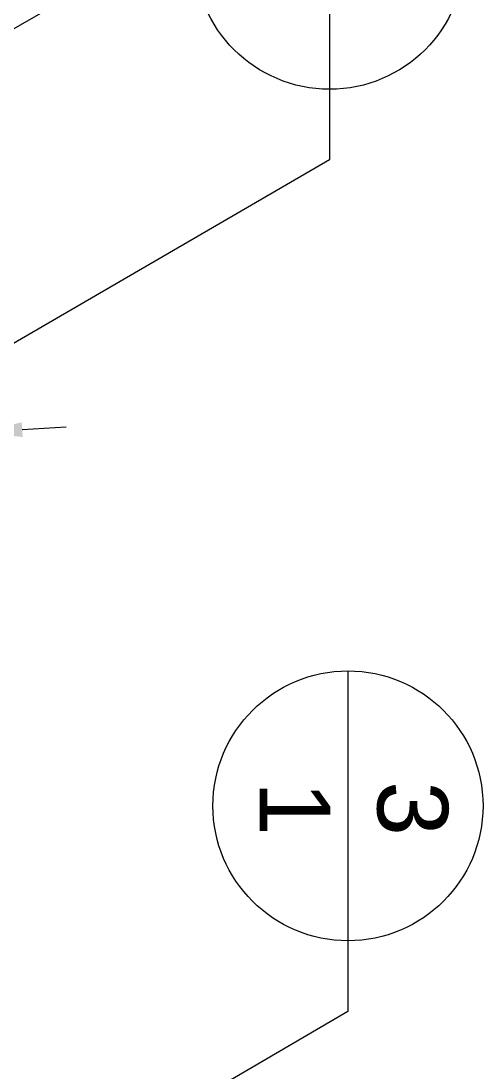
# Model space of a CAD drawing. Header units: metres. Extents: x 180 to 3220, y 13789 to 15035.
# Drawn here: x 751.7 to 756.93, y 14900.43 to 14912.33 of the extents above; entities that cross this region are included whole.
import ezdxf

# ---------------------------------------------------------------- set-up
doc = ezdxf.new("R2010")
doc.units = ezdxf.units.M
doc.header["$MEASUREMENT"] = 0
doc.layers.add('02 Выноски план', color=170, linetype='Continuous')
doc.layers.add('50 Дендроплан (привязки)', color=7, linetype='Continuous')
doc.styles.get("Standard").update_dxf_attribs({"font": 'arial.ttf'})
doc.dimstyles.get("Standard").update_dxf_attribs({"dimtxt": 0.18, "dimasz": 0.18, "dimexe": 0.18, "dimexo": 0.0625, "dimgap": 0.09, "dimtad": 0, "dimtih": 1, "dimtoh": 1, "dimdec": 4, "dimzin": 0, "dimdsep": 46, "dimtxsty": 'Standard', "dimcen": 0.09, "dimadec": 0, "dimazin": 0, "dimtfac": 1, "dimtdec": 4, "dimtofl": 0, "dimtmove": 0, "dimatfit": 3, "dimfxl": 1, "dimtolj": 1, "dimtzin": 0, "dimarcsym": 0})

# ---------------------------------------------------------------- blocks, each defined once
blk = doc.blocks.new('*D365')
at = {"layer": '50 Дендроплан (привязки)', "color": 0, "lineweight": 0, "ltscale": 4}
for p, q in [((751.212, 14907.731), (751.204, 14907.848)), ((749.716, 14907.632), (749.708, 14907.749)), ((751.715, 14907.701), (752.214, 14907.734)), ((749.221, 14907.537), (748.722, 14907.504))]:
    blk.add_line(p, q, dxfattribs=at)
at = {"layer": '50 Дендроплан (привязки)', "color": 0, "lineweight": 5, "ltscale": 4}
for points in [[(751.709, 14907.784), (751.72, 14907.618), (751.216, 14907.668)], [(749.215, 14907.62), (749.226, 14907.454), (749.72, 14907.57)]]:
    blk.add_solid(points, dxfattribs=at)
at = {"layer": '50 Дендроплан (привязки)', "color": 0, "ltscale": 4, "insert": (750.411, 14907.615), "char_height": 0.5, "attachment_point": 5}
blk.add_mtext('\\A1;1.50', dxfattribs=at)

msp = doc.modelspace()

# ---------------------------------------------------------------- linework, layer by layer
at = {"layer": '02 Выноски план', "color": 144, "lineweight": 20, "elevation": -161.688}
for points in [[(755.195, 14914.616), (755.195, 14911.559)], [(752.779, 14912.912), (749.85, 14911.231)], [(755.195, 14911.559), (755.195, 14910.759)], [(755.195, 14910.759), (749.728, 14907.581)]]:
    msp.add_lwpolyline(points, dxfattribs=at)
at = {"layer": '02 Выноски план', "color": 144, "lineweight": 20}
for points in [[(755.403, 14904.967), (755.403, 14901.91)], [(755.403, 14901.91), (755.403, 14901.11)], [(755.403, 14901.11), (749.936, 14897.909)]]:
    msp.add_lwpolyline(points, dxfattribs=at)
for centre in [(755.195, 14913.087, -161.688), (755.403, 14903.439)]:
    msp.add_circle(centre, 1.529, dxfattribs=at)

# ---------------------------------------------------------------- texts
at = {"layer": '02 Выноски план', "color": 84, "lineweight": 50, "insert": (756.537, 14905.171), "char_height": 0.8, "attachment_point": 1, "rotation": 270}
msp.add_mtext_dynamic_manual_height_columns('\\pxqc;{\\C0;3\\P1}', width=3.52484, gutter_width=0.5, heights=[-2.14], dxfattribs=at)

# ---------------------------------------------------------------- dimensions: what is measured, and where the dimension line sits
at = {"layer": '50 Дендроплан (привязки)', "ltscale": 4}
dim = msp.add_linear_dim(base=(751.216, 14907.668), p1=(749.72, 14907.57), p2=(751.216, 14907.668), angle=3.7711, dimstyle='Standard', override={"dimtxt": 0.5, "dimasz": 0.5, "dimdec": 2, "dimlwd": 0, "dimlwe": 0}, dxfattribs=at)
dim.commit()
dim.dimension.update_dxf_attribs({"geometry": '*D365', "text_midpoint": (750.411, 14907.615), "dimtype": 161})

doc.saveas('drawing.dxf')
